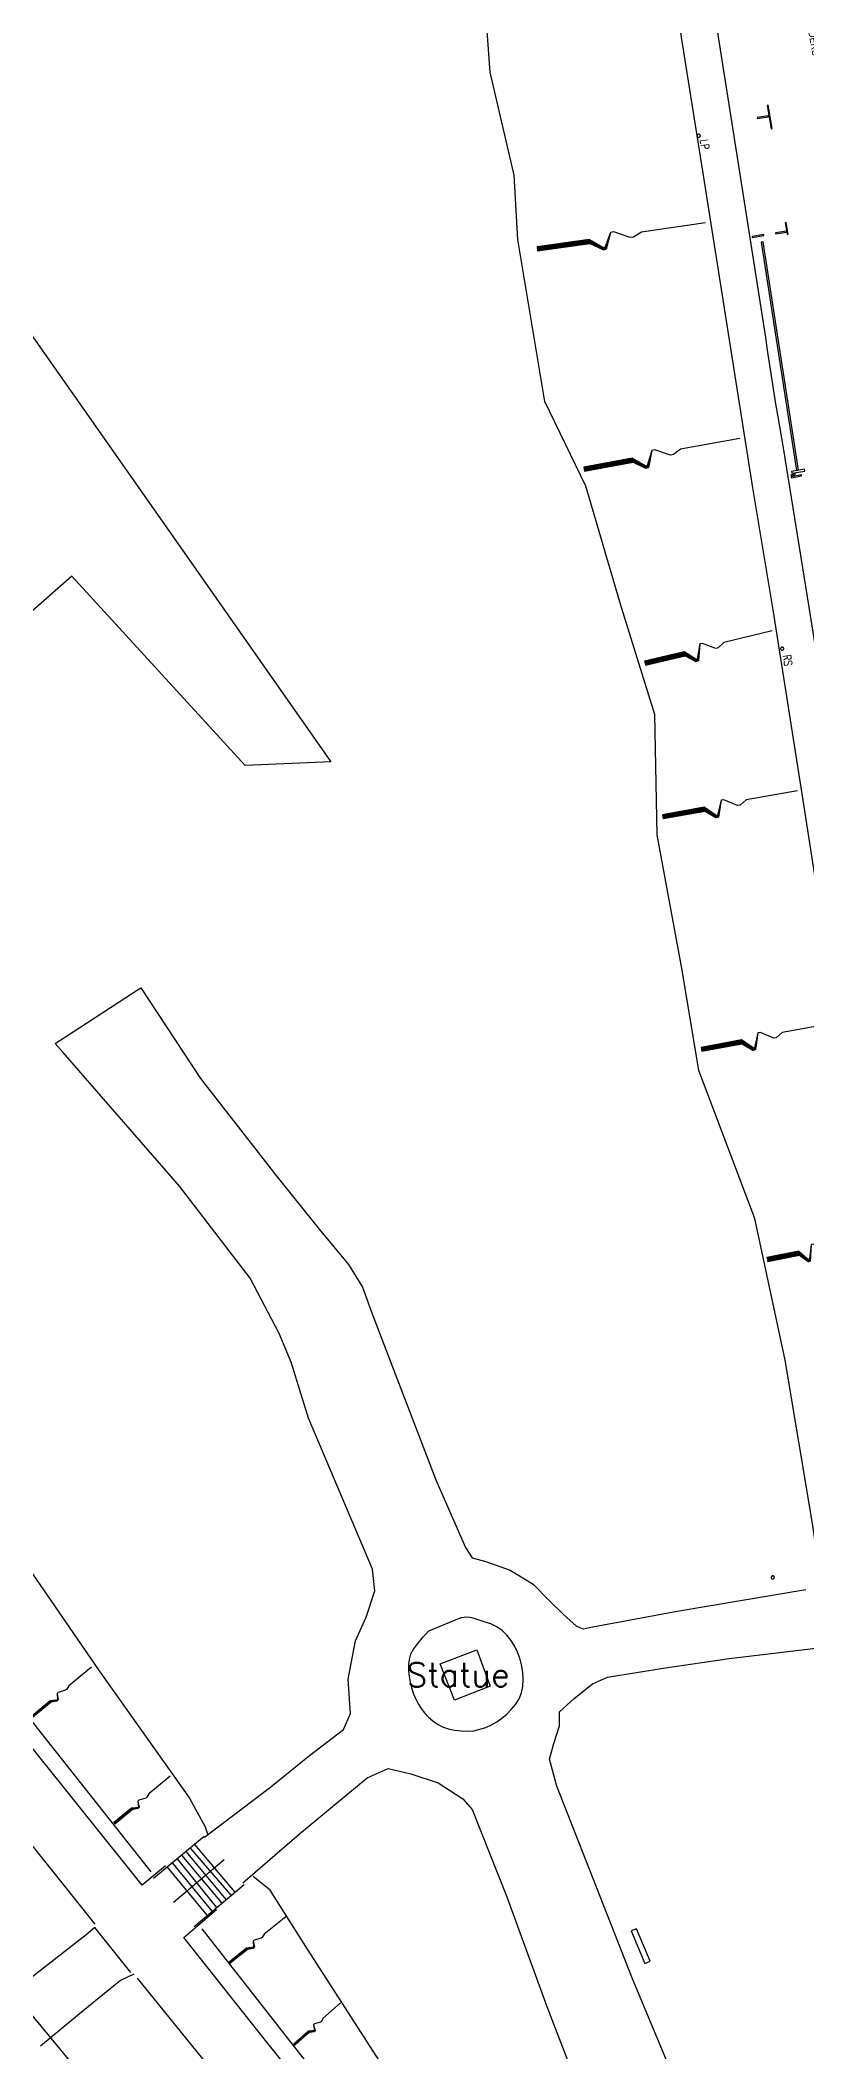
# Model space of a CAD drawing. Extents: x 427500 to 429848, y 434500 to 436505.
# Drawn here: x 429262.6 to 429300.9, y 435098.4 to 435198.9 of the extents above; entities that cross this region are included whole.
import ezdxf

# ---------------------------------------------------------------- set-up
doc = ezdxf.new("R2010")
doc.units = 0
doc.layers.get('0').update_dxf_attribs({"color": 222})
doc.layers.add('LPTIP_Ex_Base', color=8, linetype='Continuous')
doc.layers.add('PROPOSED', color=1, linetype='Continuous')
doc.styles.add('ARIAL', font='arial.ttf', dxfattribs={"width": 0.8})
doc.styles.add('MtXpl_Romans', font='romans__.ttf')
doc.styles.get("Standard").update_dxf_attribs({"font": 'romans.shx'})

# ---------------------------------------------------------------- blocks, each defined once
blk = doc.blocks.new('CIRCL')
at = {"color": 0, "linetype": 'ByBlock', "flags": 128}
for points in [[(0.5, 0), (0.475, 0.154), (0.404, 0.293), (0.293, 0.404), (0.154, 0.475), (0, 0.5), (-0.154, 0.475), (-0.293, 0.404), (-0.404, 0.293), (-0.475, 0.154), (-0.5, 0), (-0.475, -0.154), (-0.404, -0.293), (-0.293, -0.404), (-0.154, -0.475), (0, -0.5), (0.154, -0.475), (0.293, -0.404), (0.404, -0.293), (0.475, -0.154)], [(0.5, 0), (0.475, -0.154)]]:
    blk.add_lwpolyline(points, dxfattribs=at)
blk = doc.blocks.new('MH_BANK_L')
at = {"color": 0, "linetype": 'ByBlock', "flags": 128}
for points in [[(-0.19, 0.02005), (-0.5, 0.02005)], [(-0.5, 0.02005), (-0.5, 0.00005)], [(-0.5, 0.01905), (-0.19, 0.01905)], [(-0.5, 0.01795), (-0.19, 0.01795)], [(-0.5, 0.01695), (-0.19, 0.01695)], [(-0.5, 0.01595), (-0.19, 0.01595)], [(-0.5, 0.01495), (-0.19, 0.01495)], [(-0.5, 0.01395), (-0.19, 0.01395)], [(-0.5, 0.01305), (-0.19, 0.01305)], [(-0.5, 0.01205), (-0.19, 0.01205)], [(-0.5, 0.01105), (-0.19, 0.01105)], [(-0.5, 0.01005), (-0.19, 0.01005)], [(-0.5, 0.00905), (-0.19, 0.00905)], [(-0.5, 0.00805), (-0.19, 0.00805)], [(-0.5, 0.00695), (-0.19, 0.00695)], [(-0.5, 0.00595), (-0.19, 0.00595)], [(-0.5, 0.00495), (-0.19, 0.00495)], [(-0.5, 0.00405), (-0.19, 0.00405)], [(-0.5, 0.00295), (-0.19, 0.00295)], [(-0.5, 0.00195), (-0.19, 0.00195)], [(-0.5, 0.00105), (-0.19, 0.00105)], [(-0.5, 0.00005), (-0.19, 0.00005)], [(-0.19, 0.00005), (-0.19, 0.02005)], [(-0.1, -0.04005), (-0.19, 0.02005)], [(-0.19, 0.01905), (-0.101, -0.03995)], [(-0.19, 0.01795), (-0.102, -0.04005)], [(-0.19, 0.01695), (-0.1031, -0.03995)], [(-0.19, 0.01595), (-0.1042, -0.04005)], [(-0.19, 0.01495), (-0.1052, -0.03995)], [(-0.19, 0.01395), (-0.1062, -0.03995)], [(-0.19, 0.01305), (-0.1072, -0.03995)], [(-0.19, 0.01205), (-0.108, -0.03995)], [(-0.19, 0.01105), (-0.109, -0.03995)], [(-0.19, 0.01005), (-0.11, -0.04005)], [(-0.19, 0.00905), (-0.1112, -0.03995)], [(-0.19, 0.00805), (-0.19, 0.00695)], [(-0.19, 0.00805), (-0.1124, -0.04005)], [(-0.19, 0.00695), (-0.1135, -0.03995)], [(-0.19, 0.00595), (-0.1144, -0.03995)], [(-0.19, 0.00495), (-0.1154, -0.03995)], [(-0.19, 0.00405), (-0.1163, -0.03995)], [(-0.19, 0.00295), (-0.1173, -0.03995)], [(-0.19, 0.00195), (-0.1183, -0.03995)], [(-0.19, 0.00105), (-0.1191, -0.04005)], [(-0.19, 0.00005), (-0.12, -0.04005)], [(-0.0601, 0.04005), (-0.11, -0.04005)], [(-0.0601, 0.04005), (-0.109, -0.03995)], [(-0.0601, 0.04005), (-0.108, -0.03995)], [(-0.0601, 0.04005), (-0.1072, -0.03995)], [(-0.0601, 0.04005), (-0.1062, -0.03995)], [(-0.0601, 0.04005), (-0.1058, -0.03085)], [(-0.0601, 0.04005), (-0.1055, -0.03155)], [(-0.0601, 0.04005), (-0.1052, -0.03995)], [(-0.0601, 0.04005), (-0.1042, -0.04005)], [(-0.0601, 0.04005), (-0.1031, -0.03995)], [(-0.0601, 0.04005), (-0.102, -0.04005)], [(-0.0601, 0.04005), (-0.101, -0.03995)], [(-0.0601, 0.04005), (-0.1, -0.04005)], [(-0.0601, 0.04005), (-0.1, -0.04005)], [(-0.04, 0.04005), (-0.0601, 0.04005)], [(0.05, 0.00005), (-0.04, 0.04005)], [(0.07, 0.00005), (0.05, 0.00005)], [(0.12, 0.02005), (0.07, 0.00005)], [(0.5, 0.02005), (0.12, 0.02005)], [(-0.1, -0.04005), (-0.12, -0.04005)], [(-0.1058, -0.03085), (-0.1137, -0.03085)], [(-0.1055, -0.03155), (-0.1127, -0.03155)], [(-0.1059, -0.03225), (-0.1116, -0.03225)], [(-0.1065, -0.03295), (-0.1105, -0.03295)], [(-0.107, -0.03375), (-0.1094, -0.03375)], [(-0.1075, -0.03445), (-0.1083, -0.03445)], [(-0.1055, -0.03155), (-0.1077, -0.03485)]]:
    blk.add_lwpolyline(points, dxfattribs=at)

msp = doc.modelspace()

# ---------------------------------------------------------------- linework, layer by layer
at = {"layer": 'LPTIP_Ex_Base', "color": 251, "true_color": 0x636466, "flags": 128}
for points in [[(429158.16, 435247.34), (429160.78, 435246.66), (429162.42, 435244.9), (429165.36, 435240.13), (429166.8, 435237.23), (429172.82, 435229.63), (429179.23, 435221.26), (429185.2, 435213.23), (429192.08, 435204.85), (429198.58, 435196.03), (429205.47, 435187.17), (429211.95, 435178.98), (429218.59, 435170.25), (429225.09, 435161.57), (429231.17, 435153.42), (429237.53, 435145.21), (429243.69, 435137.73), (429249.97, 435130), (429256.38, 435122.24), (429262.43, 435114.56), (429268.11, 435107.38)], [(429165.31, 435244.04), (429171.05, 435235.97), (429177.11, 435228.18), (429182.78, 435220.96), (429189.2, 435213.26), (429195.48, 435205.99), (429201.37, 435198.75), (429208.06, 435190.85), (429214.87, 435183.73), (429221.17, 435176.17), (429227.73, 435168.45), (429233.54, 435161.1), (429239.54, 435153.33), (429245.21, 435146.28), (429251.25, 435138.55), (429254.67, 435133.44), (429259.98, 435125.48), (429265.53, 435117.42), (429270.03, 435111.05), (429270.81, 435109.62), (429270.93, 435109.27)], [(429154.29, 435236.15), (429158.86, 435239.61), (429163.13, 435234.16), (429168.98, 435226.69), (429175.53, 435218.31), (429181.81, 435210.33), (429188.31, 435202.05), (429194.99, 435193.49), (429201.93, 435184.67), (429208.51, 435176.38), (429216.07, 435166.66), (429222.82, 435158.02), (429225.67, 435154.36), (429228.21, 435151.18), (429234.81, 435143.01), (429240.79, 435135.39), (429246.82, 435127.88), (429248.67, 435125.53), (429252.82, 435120.32), (429259.27, 435112.29), (429265.3, 435104.76)], [(429294.6, 435209.96), (429294.62, 435209.86), (429294.65, 435209.72), (429294.68, 435209.55), (429294.72, 435209.37), (429294.76, 435209.19), (429294.8, 435208.98), (429294.85, 435208.75), (429294.9, 435208.52), (429294.94, 435208.31), (429294.97, 435208.17), (429295.45, 435205.3), (429295.45, 435205.29), (429296.24, 435200.38), (429297.56, 435192.03), (429298.81, 435184.08), (429298.89, 435183.45)], [(429263.66, 435201.82), (429256.74, 435192.92), (429261.35, 435185.35), (429269.68, 435173.45), (429277.1, 435162.86), (429272.81, 435162.69), (429264.16, 435172.14), (429259.26, 435167.84), (429260.72, 435165.04), (429255.19, 435162.27), (429252.1, 435164.48), (429242.07, 435168.98), (429233.03, 435172.92), (429224.99, 435176.73), (429218.96, 435181.17), (429213.74, 435187.73), (429206.57, 435196.47), (429199.09, 435205.68)], [(429301.47, 435122.61), (429301.17, 435124.69), (429299.79, 435132.96), (429298.27, 435140.04), (429295.47, 435147.44), (429294.64, 435152.45), (429293.39, 435159.22), (429293.28, 435165.23), (429291.62, 435170.58), (429289.84, 435176.65), (429287.78, 435180.88), (429286.43, 435188.97), (429286.25, 435192.2), (429285.05, 435197.35), (429284.69, 435202.41), (429283.76, 435204.33), (429283.98, 435204.72)], [(429294.41, 435200.25), (429295.73, 435191.97), (429297, 435183.97), (429298.16, 435176.57), (429299.17, 435170.46), (429300.67, 435160.95), (429301.96, 435152.69), (429303.08, 435145.82), (429304.73, 435135.54), (429306.21, 435126.16), (429307.43, 435118.65), (429308.76, 435110.18), (429310.23, 435101.19), (429310.77, 435097.83), (429310.8, 435097.67), (429311.03, 435095.68)], [(429298.89, 435183.45), (429299.3, 435180.76)], [(429299.3, 435180.76), (429299.42, 435180.11), (429299.69, 435178.56), (429300.97, 435170.59), (429302.45, 435161.32), (429303.81, 435152.84), (429304.9, 435145.98), (429306.47, 435135.91), (429307.97, 435126.48), (429309.23, 435118.83), (429310.59, 435110.52), (429312.03, 435101.4), (429312.61, 435097.91), (429313.35, 435093.44), (429314.28, 435087.55), (429315.56, 435079.66), (429315.68, 435078.75)], [(429270.78, 435109.11), (429274.1, 435111.63), (429276.03, 435113.19), (429277.73, 435114.49), (429278.08, 435115.29), (429277.96, 435117.01), (429278.33, 435118.92), (429278.86, 435120.11), (429279.3, 435121.42), (429279.17, 435122.5), (429275.98, 435130.06), (429275.12, 435132.86), (429274.52, 435134.28), (429273.06, 435137.06), (429269.54, 435141.66), (429263.72, 435148.34), (429263.33, 435148.78), (429263.84, 435149.12), (429267.19, 435151.3), (429267.61, 435151.57), (429268.89, 435149.62), (429270.58, 435147.03), (429274.34, 435142.21), (429276.52, 435139.5), (429277.97, 435137.73), (429278.68, 435136.6), (429279.11, 435135.4), (429279.85, 435133.48), (429282.34, 435126.98), (429283.83, 435123.59), (429284.15, 435123.08), (429284.84, 435122.89), (429286.05, 435122.45), (429287.21, 435121.76), (429287.99, 435120.96), (429288.72, 435120.24), (429289.37, 435119.65), (429289.7, 435119.53), (429290, 435119.59), (429294.39, 435120.4), (429300.83, 435121.49)], [(429268.83, 435107.67), (429267.67, 435106.71), (429261.98, 435113.83), (429255.9, 435121.39), (429250.94, 435127.53)], [(429294.66, 435096.05), (429292.16, 435102.03), (429288.39, 435111.65), (429288.02, 435113), (429288.23, 435113.79), (429288.51, 435114.68), (429288.52, 435115.38), (429289.23, 435116.03), (429290.16, 435116.77), (429290.92, 435117.1), (429293.82, 435117.57), (429297, 435118.04), (429301.74, 435118.6)], [(429272.7, 435106.83), (429275.53, 435109.27), (429278.91, 435112.07), (429279.96, 435112.54), (429281.09, 435112.27), (429282.45, 435111.83), (429283.69, 435111.03), (429284.15, 435110.49), (429285.88, 435106.12), (429287.89, 435100.64), (429289.86, 435095.49), (429291.07, 435092.27), (429292.46, 435087.8), (429295.26, 435079.56), (429297.29, 435075.22), (429300.89, 435065.99), (429301.52, 435064.43)], [(429268.23, 435107.06), (429270.77, 435109.16)], [(429271.77, 435107.97), (429269.24, 435105.85)], [(429269.42, 435108.03), (429271.38, 435105.6)], [(429269.64, 435108.21), (429271.63, 435105.82)], [(429269.87, 435108.37), (429271.85, 435106)], [(429270.08, 435108.55), (429272.1, 435106.21)], [(429270.28, 435108.75), (429272.28, 435106.38)], [(429270.92, 435105.21), (429268.93, 435107.61)], [(429269.19, 435107.81), (429271.15, 435105.41)], [(429297.5, 435074.38), (429296.27, 435074.63), (429293.79, 435078.08), (429292.84, 435080.7), (429290.07, 435084.06), (429285.83, 435089.22), (429280.62, 435096.21), (429275.93, 435103.51), (429274.07, 435106.46), (429273.21, 435107.15)], [(429272.77, 435106.73), (429270.27, 435104.63)], [(429279.49, 435091.89), (429273.9, 435098.86), (429269.75, 435104.1), (429271.38, 435105.49)], [(429267.11, 435102.34), (429265.3, 435104.6), (429264.87, 435104.23), (429260.85, 435101.07)], [(429270.65, 435104.52), (429276.66, 435096.85), (429282.38, 435089.67), (429287.82, 435083.06), (429291.56, 435078.63), (429291.69, 435077.27), (429295.42, 435072.97), (429296.71, 435073), (429297.74, 435073.82)], [(429267.25, 435102.26), (429266.59, 435101.95), (429264.73, 435100.42), (429262.59, 435098.66)], [(429267.42, 435102.06), (429272.6, 435095.66), (429278.07, 435088.81), (429284.9, 435080.39), (429289.46, 435074.51), (429284.65, 435070.76)]]:
    msp.add_lwpolyline(points, dxfattribs=at)
for points in [[(429299.09, 435194.51), (429299.14, 435194.52), (429298.94, 435195.69), (429298.89, 435195.68)], [(429298.94, 435195.11), (429298.94, 435195.16), (429298.39, 435195.08), (429298.4, 435195.03)], [(429299.31, 435189.31), (429299.32, 435189.26), (429299.85, 435189.35), (429299.85, 435189.4)], [(429299.89, 435189.24), (429299.94, 435189.25), (429299.84, 435189.82), (429299.79, 435189.81)], [(429298.14, 435189.13), (429298.15, 435189.08), (429298.73, 435189.17), (429298.72, 435189.22)], [(429300.35, 435177.43), (429300.45, 435177.45), (429298.69, 435188.86), (429298.59, 435188.84)], [(429300.1, 435177.38), (429300.12, 435177.29), (429300.77, 435177.4), (429300.75, 435177.5)], [(429300.31, 435177.24), (429300.29, 435177.28), (429300.07, 435177.19), (429300.09, 435177.14)], [(429300.61, 435177.16), (429300.6, 435177.21), (429300.09, 435177.11), (429300.1, 435177.06)], [(429281.98, 435119.41), (429281.84, 435119.26), (429281.64, 435119.05), (429281.42, 435118.79), (429281.22, 435118.52), (429281.08, 435118.26), (429281.01, 435117.99), (429280.98, 435117.71), (429280.98, 435117.43), (429281.01, 435117.14), (429281.06, 435116.86), (429281.12, 435116.59), (429281.21, 435116.31), (429281.32, 435116.04), (429281.45, 435115.78), (429281.6, 435115.54), (429281.78, 435115.32), (429281.97, 435115.11), (429282.19, 435114.93), (429282.42, 435114.76), (429282.68, 435114.63), (429282.96, 435114.53), (429283.27, 435114.46), (429283.6, 435114.42), (429283.93, 435114.41), (429284.24, 435114.43), (429284.53, 435114.5), (429284.83, 435114.59), (429285.12, 435114.72), (429285.39, 435114.88), (429285.64, 435115.06), (429285.88, 435115.26), (429286.11, 435115.49), (429286.33, 435115.75), (429286.5, 435116.03), (429286.62, 435116.32), (429286.68, 435116.64), (429286.7, 435117), (429286.68, 435117.36), (429286.62, 435117.72), (429286.53, 435118.05), (429286.42, 435118.36), (429286.27, 435118.67), (429286.08, 435118.95), (429285.88, 435119.21), (429285.65, 435119.44), (429285.39, 435119.62), (429285.08, 435119.77), (429284.76, 435119.88), (429284.46, 435119.98), (429284.21, 435120.05), (429284.03, 435120.09), (429283.88, 435120.1), (429283.75, 435120.09), (429283.66, 435120.07), (429283.59, 435120.07)], [(429284.38, 435118.48), (429285.06, 435116.66), (429283.27, 435115.96), (429282.55, 435117.77)], [(429292.78, 435102.8), (429293.04, 435102.91), (429292.36, 435104.53), (429292.1, 435104.42)]]:
    msp.add_lwpolyline(points, close=True, dxfattribs=at)
at = {"layer": 'PROPOSED', "flags": 128}
msp.add_lwpolyline([(429333.88, 435005.2, 0.040156), (429324.89, 435022.43, 0.325452), (429325.07, 435026, 0.13608), (429319.73, 435030.82), (429315.05, 435036.81), (429321.59, 435042.02), (429321.06, 435045.43), (429313.21, 435039.18), (429286.06, 435073.99), (429279.98, 435081.56, 0.034714), (429279.23, 435082.37), (429269.18, 435091.83, -0.031094), (429268.5, 435092.55), (429253.6, 435110.57)], format="xyb", dxfattribs=at)

# ---------------------------------------------------------------- block references
at = {"layer": 'LPTIP_Ex_Base', "color": 251, "true_color": 0x636466}
for name, p, xscale, yscale, zscale, rotation in [('CIRCL', (429295.47, 435194.16), 0.16, 0.16, 0.16, 11.777379), ('MH_BANK_L', (429291.63, 435189.01), 8.490507, 10, 8.490507, 8.056834), ('MH_BANK_L', (429293.67, 435178.12), 7.924357, 10, 7.924357, 10.466208), ('MH_BANK_L', (429296, 435168.46), 6.55012, 10, 6.55012, 13.38472), ('CIRCL', (429299.64, 435168.52), 0.16, 0.16, 0.16, 99.234677), ('MH_BANK_L', (429297.07, 435160.62), 6.86007, 10, 6.86007, 9.989407000000002), ('MH_BANK_L', (429298.89, 435148.99), 6.633362, 10, 6.633362, 10.334503), ('MH_BANK_L', (429301.48, 435138.4), 5.228392, 10, 5.228392, 11.433681), ('CIRCL', (429299.17, 435122.1), 0.16, 0.16, 0.16, 97.922881), ('MH_BANK_L', (429263.69, 435116.33), 3.854509, 3.5, 3.854509, 39.22841499999999), ('MH_BANK_L', (429267.71, 435110.94), 3.654284, 3.5, 3.654284, 39.430941), ('MH_BANK_L', (429273.47, 435103.94), 3.619639, 3.5, 3.619639, 38.591463), ('MH_BANK_L', (429276.46, 435099.75), 3.12094, 3.5, 3.12094, 41.408741)]:
    msp.add_blockref(name, p, dxfattribs=dict(at, xscale=xscale, yscale=yscale, zscale=zscale, rotation=rotation))

# ---------------------------------------------------------------- texts
at = {"layer": 'LPTIP_Ex_Base', "color": 251, "true_color": 0x636466, "style": 'ARIAL', "width": 0.8}
msp.add_text('HOLDERS', height=0.4, rotation=-79.8544, dxfattribs=at).set_placement((429300.78, 435200.27))
at = {"layer": 'LPTIP_Ex_Base', "color": 251, "true_color": 0x636466, "width": 0.8}
for s, rotation, p in [('LP', -82.9236, (429295.54, 435193.97)), ('RS', -80.4778, (429299.67, 435168.19))]:
    msp.add_text(s, height=0.4, rotation=rotation, dxfattribs=at).set_placement(p)
at = {"layer": 'LPTIP_Ex_Base', "color": 251, "true_color": 0x636466, "style": 'MtXpl_Romans'}
msp.add_text('Statue', height=1.2, dxfattribs=at).set_placement((429280.88, 435116.63))

doc.saveas('drawing.dxf')
